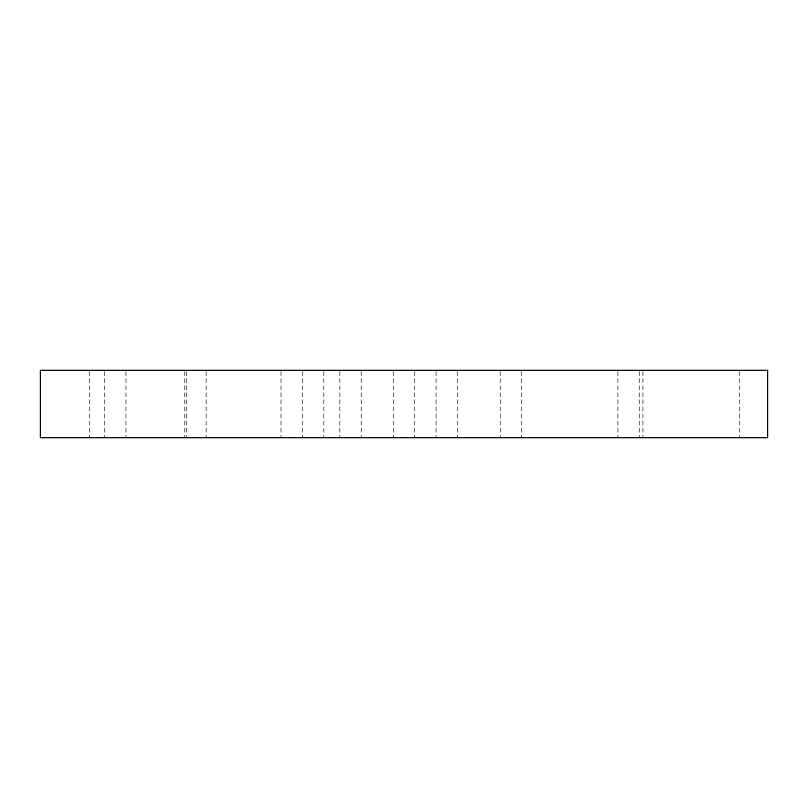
<?xml version="1.0" encoding="UTF-8"?>
<svg xmlns="http://www.w3.org/2000/svg" width="808" height="808" viewBox="0 0 808 808"><rect width="100%" height="100%" fill="white"/><g stroke="black" fill="none" stroke-linecap="round" stroke-linejoin="round"><path stroke-width="0.61" stroke-dasharray="4.04 3.03" d="M739.724 371.569L739.724 437.684M642.895 371.569L642.895 437.684M639.269 371.569L639.269 437.684M617.878 371.569L617.878 437.684M521.635 371.569L521.635 437.684M500.243 371.569L500.243 437.684M457.469 371.569L457.469 437.684M436.078 371.569L436.078 437.684M414.696 371.569L414.696 437.684M393.304 371.569L393.304 437.684M361.226 371.569L361.226 437.684M339.835 371.569L339.835 437.684M323.796 371.569L323.796 437.684M302.404 371.569L302.404 437.684M281.022 371.569L281.022 437.684M206.161 371.569L206.161 437.684M186.496 371.569L186.496 436.431M184.769 371.569L184.769 437.684M125.957 371.569L125.957 437.684M104.565 371.569L104.565 437.684M89.658 371.569L89.658 437.684"/><path stroke-width="1.21" d="M767.6 370.316L40.4 370.316L40.4 437.684L767.6 437.684L767.6 370.316"/></g></svg>
